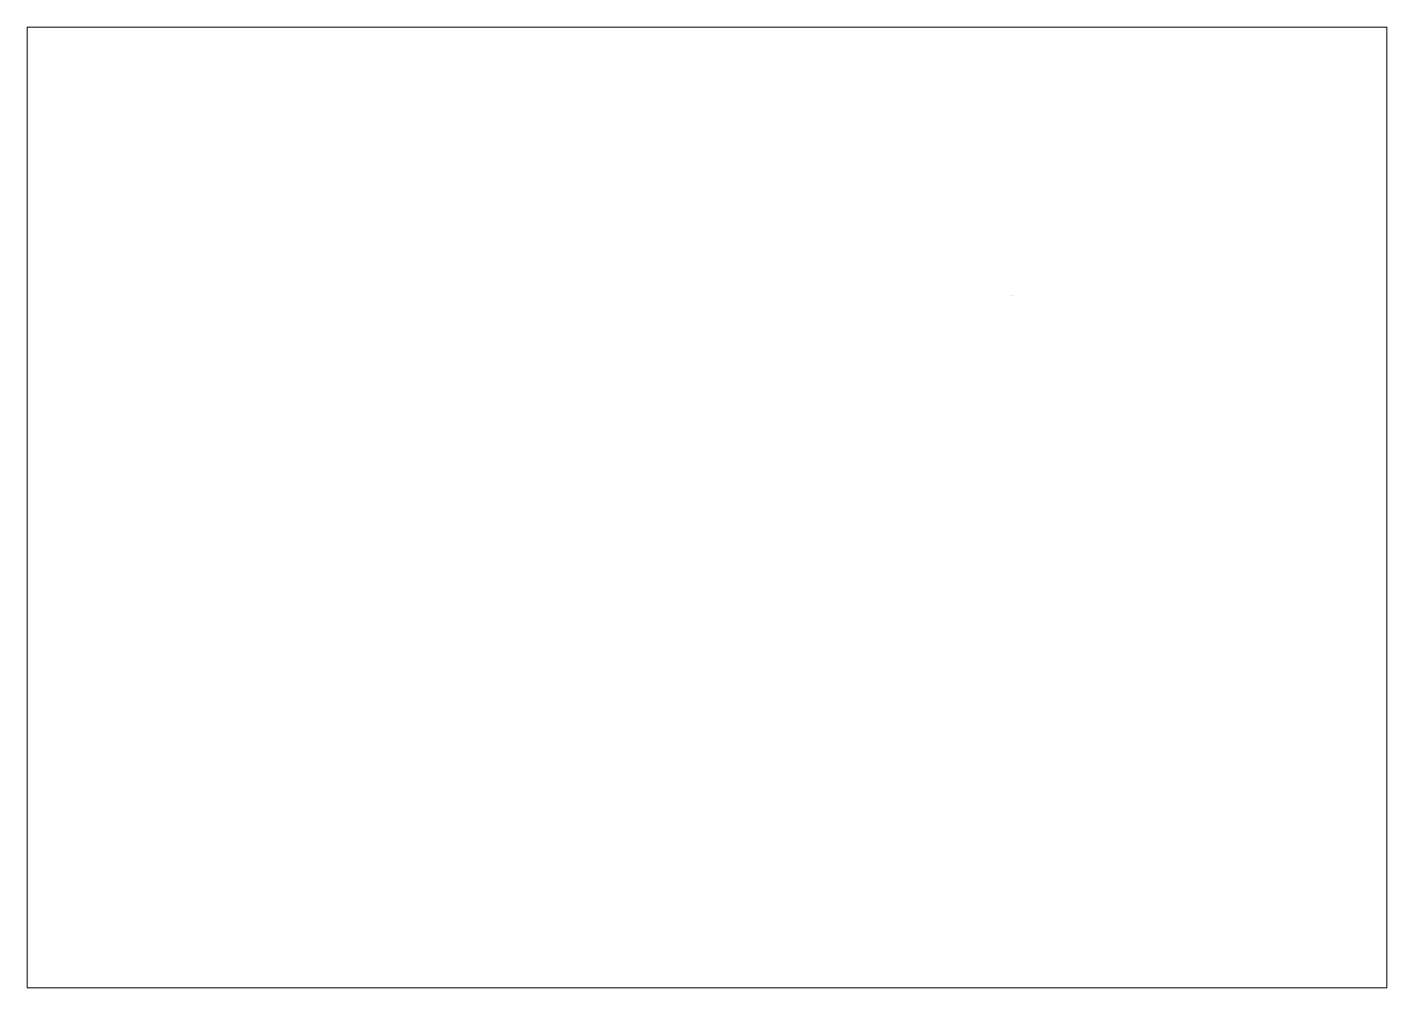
# Paper-space layout 'FDT LAYOUT' of a CAD drawing. Header units: metres, sheet in millimetres. Extents: x 0 to 419, y 0 to 296.
import ezdxf

# ---------------------------------------------------------------- set-up
doc = ezdxf.new("R2010")
doc.units = ezdxf.units.M

psp = doc.layouts.new('FDT LAYOUT')

# ---------------------------------------------------------------- hatches: boundary and pattern name
at = {"lineweight": 9, "true_color": 0xdbdbdb}
h = psp.add_hatch(color=254, dxfattribs=at)
h.paths.add_polyline_path([(302.62, 213.09), (302.67, 213.18), (302.71, 213.18), (302.69, 213.2), (302.76, 213.18), (302.74, 213.2), (302.76, 213.13), (302.74, 213.14), (302.76, 213.09), (302.74, 213.11), (302.71, 213.09), (302.69, 213.11), (302.67, 213.09), (302.66, 213.11)])
h.paths.add_polyline_path([(302.67, 213.09), (302.66, 213.11), (302.71, 213.09), (302.69, 213.11), (302.71, 213.13), (302.69, 213.14), (302.71, 213.18), (302.69, 213.2), (302.67, 213.18)])
h = psp.add_hatch(color=254, dxfattribs=at)
h.paths.add_polyline_path([(302.62, 213.09), (302.67, 213.18), (302.71, 213.18), (302.69, 213.2), (302.76, 213.18), (302.74, 213.2), (302.76, 213.13), (302.74, 213.14), (302.76, 213.09), (302.74, 213.11), (302.71, 213.09), (302.69, 213.11), (302.67, 213.09), (302.66, 213.11)])
h.paths.add_polyline_path([(302.67, 213.09), (302.66, 213.11), (302.71, 213.09), (302.69, 213.11), (302.71, 213.13), (302.69, 213.14), (302.71, 213.18), (302.69, 213.2), (302.67, 213.18)])
for points in [[(302.76, 213.09), (302.81, 213.18), (302.79, 213.2), (302.76, 213.09), (302.74, 213.11)], [(302.76, 213.09), (302.81, 213.18), (302.79, 213.2), (302.76, 213.09), (302.74, 213.11)], [(302.85, 213.09), (302.9, 213.18), (302.88, 213.2), (302.9, 213.09)], [(302.85, 213.09), (302.9, 213.18), (302.88, 213.2), (302.9, 213.09)], [(302.93, 213.09), (302.93, 213.13), (302.93, 213.09), (302.91, 213.11), (302.98, 213.09), (302.97, 213.11), (302.98, 213.13), (302.97, 213.14), (302.93, 213.13), (302.91, 213.14), (302.93, 213.18), (302.91, 213.2), (302.98, 213.18), (302.97, 213.2), (302.98, 213.23), (302.97, 213.23), (302.98, 213.18), (302.97, 213.2), (303.02, 213.18), (303, 213.2), (302.98, 213.18), (302.97, 213.2), (302.93, 213.18), (302.91, 213.2), (302.93, 213.13), (302.91, 213.14), (302.98, 213.13), (302.97, 213.14), (303.02, 213.13), (303, 213.14), (303.02, 213.09), (303, 213.11), (302.98, 213.09), (302.97, 213.11), (302.93, 213.09), (302.91, 213.11)], [(302.93, 213.09), (302.93, 213.13), (302.93, 213.09), (302.91, 213.11), (302.98, 213.09), (302.97, 213.11), (302.98, 213.13), (302.97, 213.14), (302.93, 213.13), (302.91, 213.14), (302.93, 213.18), (302.91, 213.2), (302.98, 213.18), (302.97, 213.2), (302.98, 213.23), (302.97, 213.23), (302.98, 213.18), (302.97, 213.2), (303.02, 213.18), (303, 213.2), (302.98, 213.18), (302.97, 213.2), (302.93, 213.18), (302.91, 213.2), (302.93, 213.13), (302.91, 213.14), (302.98, 213.13), (302.97, 213.14), (303.02, 213.13), (303, 213.14), (303.02, 213.09), (303, 213.11), (302.98, 213.09), (302.97, 213.11), (302.93, 213.09), (302.91, 213.11)], [(303.02, 213.09), (303.07, 213.18), (303.05, 213.2), (303.07, 213.09)], [(303.02, 213.09), (303.07, 213.18), (303.05, 213.2), (303.07, 213.09)], [(303.3, 213.09), (303.3, 213.13), (303.24, 213.18), (303.3, 213.18), (303.28, 213.2), (303.3, 213.13), (303.28, 213.14), (303.33, 213.13), (303.31, 213.14), (303.33, 213.18), (303.31, 213.2), (303.38, 213.18), (303.36, 213.2), (303.33, 213.13), (303.3, 213.09), (303.28, 213.11)], [(303.3, 213.09), (303.3, 213.13), (303.24, 213.18), (303.3, 213.18), (303.28, 213.2), (303.3, 213.13), (303.28, 213.14), (303.33, 213.13), (303.31, 213.14), (303.33, 213.18), (303.31, 213.2), (303.38, 213.18), (303.36, 213.2), (303.33, 213.13), (303.3, 213.09), (303.28, 213.11)], [(303.47, 213.09), (303.42, 213.18), (303.47, 213.18), (303.47, 213.13), (303.45, 213.14), (303.47, 213.09), (303.45, 213.11), (303.47, 213.13), (303.45, 213.14), (303.5, 213.18), (303.55, 213.18), (303.47, 213.09), (303.45, 213.11)], [(303.47, 213.09), (303.42, 213.18), (303.47, 213.18), (303.47, 213.13), (303.45, 213.14), (303.47, 213.09), (303.45, 213.11), (303.47, 213.13), (303.45, 213.14), (303.5, 213.18), (303.55, 213.18), (303.47, 213.09), (303.45, 213.11)], [(303.55, 213.09), (303.55, 213.18), (303.64, 213.18), (303.62, 213.2), (303.61, 213.18), (303.55, 213.13), (303.64, 213.13), (303.62, 213.14), (303.55, 213.13), (303.55, 213.09), (303.64, 213.09), (303.62, 213.11)], [(303.55, 213.09), (303.55, 213.18), (303.64, 213.18), (303.62, 213.2), (303.61, 213.18), (303.55, 213.13), (303.64, 213.13), (303.62, 213.14), (303.55, 213.13), (303.55, 213.09), (303.64, 213.09), (303.62, 213.11)], [(303.64, 213.09), (303.69, 213.18), (303.68, 213.2), (303.73, 213.13), (303.71, 213.14), (303.73, 213.09), (303.71, 213.11), (303.73, 213.13), (303.71, 213.14), (303.78, 213.13), (303.76, 213.14), (303.78, 213.18), (303.76, 213.2), (303.78, 213.09), (303.73, 213.09), (303.73, 213.13), (303.71, 213.14), (303.69, 213.13), (303.68, 213.14), (303.69, 213.18), (303.68, 213.2), (303.69, 213.13), (303.68, 213.14), (303.69, 213.09)], [(303.64, 213.09), (303.69, 213.18), (303.68, 213.2), (303.73, 213.13), (303.71, 213.14), (303.73, 213.09), (303.71, 213.11), (303.73, 213.13), (303.71, 213.14), (303.78, 213.13), (303.76, 213.14), (303.78, 213.18), (303.76, 213.2), (303.78, 213.09), (303.73, 213.09), (303.73, 213.13), (303.71, 213.14), (303.69, 213.13), (303.68, 213.14), (303.69, 213.18), (303.68, 213.2), (303.69, 213.13), (303.68, 213.14), (303.69, 213.09)]]:
    psp.add_hatch(color=254, dxfattribs=at).paths.add_polyline_path(points)
h = psp.add_hatch(color=254, dxfattribs=at)
h.paths.add_polyline_path([(303.11, 213.09), (303.16, 213.18), (303.21, 213.18), (303.19, 213.2), (303.24, 213.18), (303.23, 213.2), (303.24, 213.13), (303.23, 213.14), (303.21, 213.13), (303.19, 213.14), (303.24, 213.13), (303.23, 213.14), (303.24, 213.09), (303.23, 213.11), (303.21, 213.09), (303.19, 213.11)])
h.paths.add_polyline_path([(303.16, 213.13), (303.21, 213.13), (303.19, 213.14), (303.21, 213.18), (303.19, 213.2), (303.16, 213.18)])
h.paths.add_polyline_path([(303.16, 213.09), (303.14, 213.11), (303.21, 213.09), (303.19, 213.11), (303.21, 213.13), (303.19, 213.14), (303.16, 213.13)])
h = psp.add_hatch(color=254, dxfattribs=at)
h.paths.add_polyline_path([(303.11, 213.09), (303.16, 213.18), (303.21, 213.18), (303.19, 213.2), (303.24, 213.18), (303.23, 213.2), (303.24, 213.13), (303.23, 213.14), (303.21, 213.13), (303.19, 213.14), (303.24, 213.13), (303.23, 213.14), (303.24, 213.09), (303.23, 213.11), (303.21, 213.09), (303.19, 213.11)])
h.paths.add_polyline_path([(303.16, 213.13), (303.21, 213.13), (303.19, 213.14), (303.21, 213.18), (303.19, 213.2), (303.16, 213.18)])
h.paths.add_polyline_path([(303.16, 213.09), (303.14, 213.11), (303.21, 213.09), (303.19, 213.11), (303.21, 213.13), (303.19, 213.14), (303.16, 213.13)])
h = psp.add_hatch(color=254, dxfattribs=at)
h.paths.add_polyline_path([(303.78, 213.09), (303.81, 213.18), (303.87, 213.18), (303.85, 213.2), (303.92, 213.18), (303.9, 213.2), (303.92, 213.13), (303.9, 213.14), (303.92, 213.09), (303.9, 213.11), (303.87, 213.09), (303.85, 213.11), (303.81, 213.09), (303.8, 213.11)])
h.paths.add_polyline_path([(303.81, 213.09), (303.8, 213.11), (303.87, 213.09), (303.85, 213.11), (303.87, 213.13), (303.85, 213.14), (303.92, 213.13), (303.9, 213.14), (303.92, 213.18), (303.9, 213.2), (303.87, 213.18), (303.85, 213.2), (303.81, 213.18)])
h = psp.add_hatch(color=254, dxfattribs=at)
h.paths.add_polyline_path([(303.78, 213.09), (303.81, 213.18), (303.87, 213.18), (303.85, 213.2), (303.92, 213.18), (303.9, 213.2), (303.92, 213.13), (303.9, 213.14), (303.92, 213.09), (303.9, 213.11), (303.87, 213.09), (303.85, 213.11), (303.81, 213.09), (303.8, 213.11)])
h.paths.add_polyline_path([(303.81, 213.09), (303.8, 213.11), (303.87, 213.09), (303.85, 213.11), (303.87, 213.13), (303.85, 213.14), (303.92, 213.13), (303.9, 213.14), (303.92, 213.18), (303.9, 213.2), (303.87, 213.18), (303.85, 213.2), (303.81, 213.18)])
h = psp.add_hatch(color=254, dxfattribs=at)
h.paths.add_polyline_path([(303.92, 213.13), (303.9, 213.14), (303.95, 213.13), (303.94, 213.14), (303.95, 213.18), (303.94, 213.2), (304, 213.18), (303.99, 213.2), (304, 213.23), (303.99, 213.23), (304, 213.18), (303.99, 213.2), (304.04, 213.18), (304.02, 213.2), (304.04, 213.13), (304.02, 213.14), (304.04, 213.09), (304.02, 213.11), (304, 213.09), (303.99, 213.11), (303.95, 213.09), (303.94, 213.11), (303.92, 213.09), (303.9, 213.11), (303.92, 213.13), (303.9, 213.14)])
h.paths.add_polyline_path([(303.95, 213.13), (303.94, 213.14), (303.95, 213.09), (303.94, 213.11), (304, 213.09), (303.99, 213.11), (304.04, 213.09), (304.02, 213.11), (304.04, 213.13), (304.02, 213.14), (304.04, 213.18), (304.02, 213.2), (304, 213.18), (303.99, 213.2), (303.95, 213.18), (303.94, 213.2), (303.95, 213.13), (303.94, 213.14)])
h = psp.add_hatch(color=254, dxfattribs=at)
h.paths.add_polyline_path([(303.92, 213.13), (303.9, 213.14), (303.95, 213.13), (303.94, 213.14), (303.95, 213.18), (303.94, 213.2), (304, 213.18), (303.99, 213.2), (304, 213.23), (303.99, 213.23), (304, 213.18), (303.99, 213.2), (304.04, 213.18), (304.02, 213.2), (304.04, 213.13), (304.02, 213.14), (304.04, 213.09), (304.02, 213.11), (304, 213.09), (303.99, 213.11), (303.95, 213.09), (303.94, 213.11), (303.92, 213.09), (303.9, 213.11), (303.92, 213.13), (303.9, 213.14)])
h.paths.add_polyline_path([(303.95, 213.13), (303.94, 213.14), (303.95, 213.09), (303.94, 213.11), (304, 213.09), (303.99, 213.11), (304.04, 213.09), (304.02, 213.11), (304.04, 213.13), (304.02, 213.14), (304.04, 213.18), (304.02, 213.2), (304, 213.18), (303.99, 213.2), (303.95, 213.18), (303.94, 213.2), (303.95, 213.13), (303.94, 213.14)])
h = psp.add_hatch(color=254, dxfattribs=at)
h.paths.add_polyline_path([(304.04, 213.09), (304.09, 213.18), (304.13, 213.18), (304.11, 213.2), (304.18, 213.18), (304.16, 213.2), (304.18, 213.13), (304.16, 213.14), (304.13, 213.13), (304.11, 213.14), (304.18, 213.09), (304.16, 213.11), (304.13, 213.09), (304.11, 213.11), (304.13, 213.13), (304.11, 213.14), (304.09, 213.13), (304.09, 213.09)])
h.paths.add_polyline_path([(304.09, 213.13), (304.13, 213.13), (304.11, 213.14), (304.18, 213.13), (304.16, 213.14), (304.18, 213.18), (304.16, 213.2), (304.13, 213.18), (304.11, 213.2), (304.09, 213.18)])
h = psp.add_hatch(color=254, dxfattribs=at)
h.paths.add_polyline_path([(304.04, 213.09), (304.09, 213.18), (304.13, 213.18), (304.11, 213.2), (304.18, 213.18), (304.16, 213.2), (304.18, 213.13), (304.16, 213.14), (304.13, 213.13), (304.11, 213.14), (304.18, 213.09), (304.16, 213.11), (304.13, 213.09), (304.11, 213.11), (304.13, 213.13), (304.11, 213.14), (304.09, 213.13), (304.09, 213.09)])
h.paths.add_polyline_path([(304.09, 213.13), (304.13, 213.13), (304.11, 213.14), (304.18, 213.13), (304.16, 213.14), (304.18, 213.18), (304.16, 213.2), (304.13, 213.18), (304.11, 213.2), (304.09, 213.18)])

# ---------------------------------------------------------------- viewports
at = {"layer": '0', "view_target_point": (314.15, 265.66)}
psp.add_viewport(center=(209.26, 147.89), size=(418.52, 295.7876), view_center_point=(-927.84, -2056.07), view_height=522.5897, dxfattribs=at)

doc.saveas('drawing.dxf')
